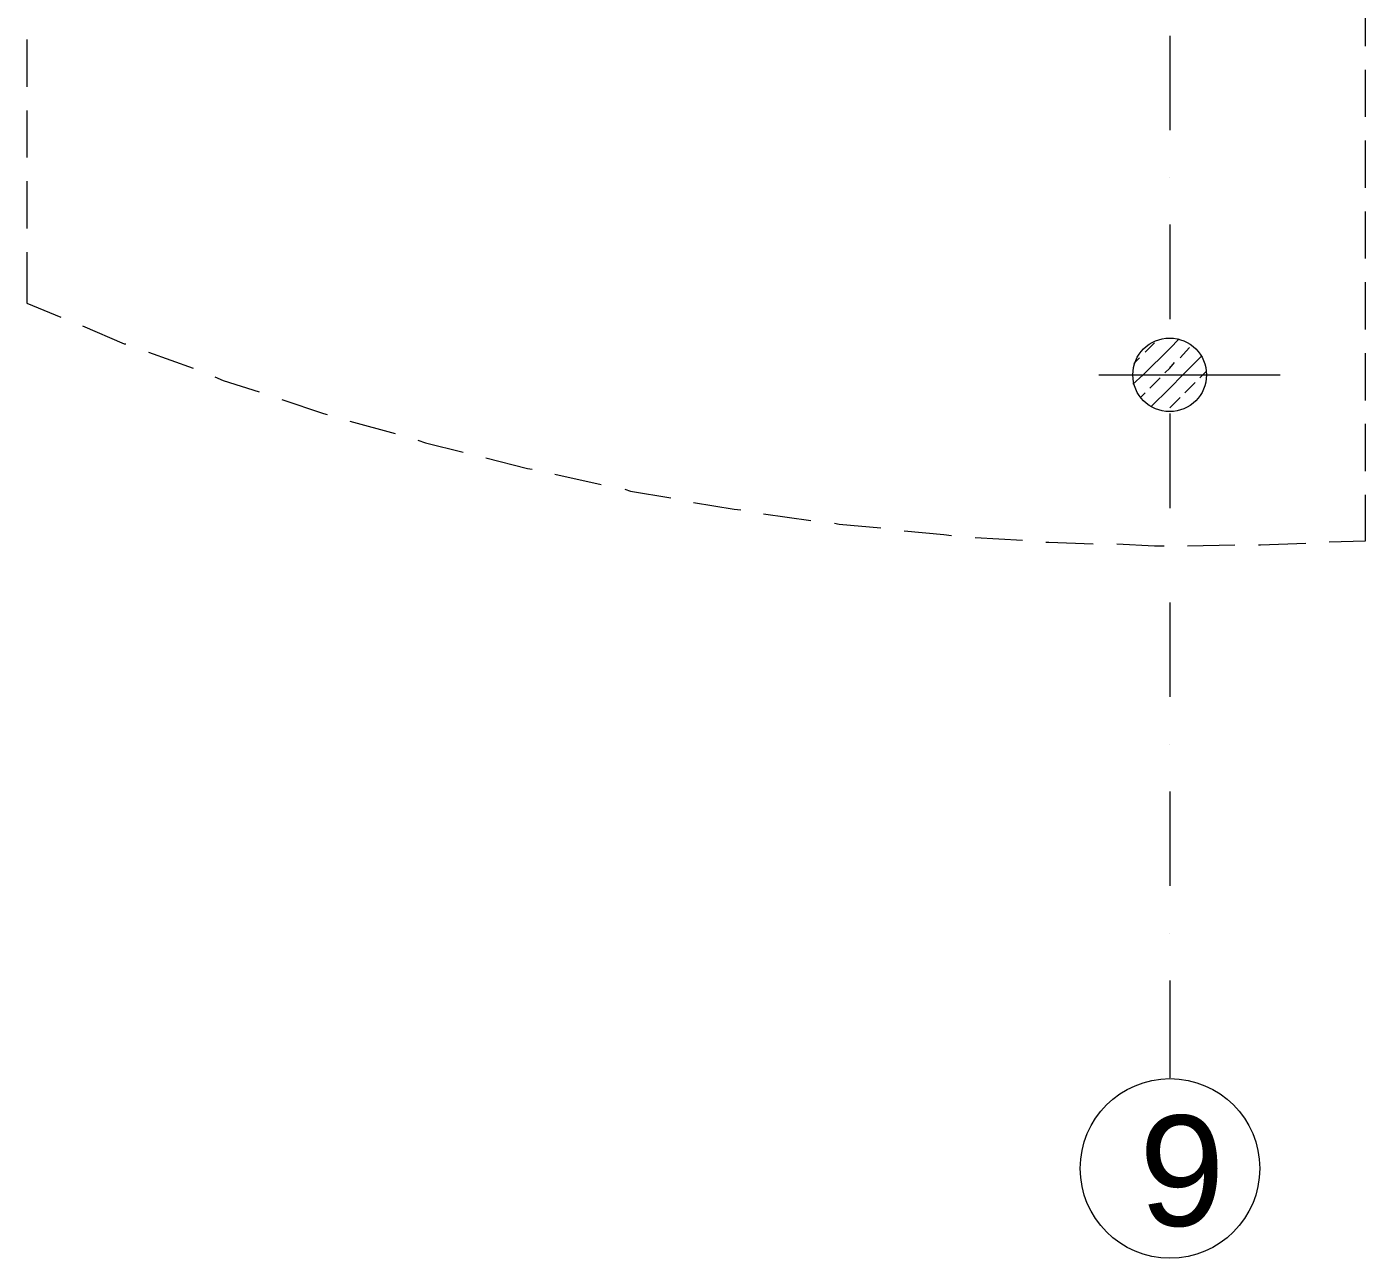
# Model space of a CAD drawing. Header units: millimetres. Extents: x 440 to 72591, y -28954 to 25941.
# Drawn here: x 22751 to 27250, y 2737 to 6876 of the extents above; entities that cross this region are included whole.
import ezdxf

# ---------------------------------------------------------------- set-up
doc = ezdxf.new("R2010")
doc.units = ezdxf.units.MM
doc.layers.add('podkład', color=7, linetype='Continuous')
doc.styles.get("Standard").update_dxf_attribs({"font": 'arial.ttf'})

msp = doc.modelspace()

# ---------------------------------------------------------------- linework, layer by layer
at = {"layer": 'podkład', "color": 4, "lineweight": 5, "transparency": 33554572}
for points in [[(27249.7, 6969.9), (27249.7, 6811.1)], [(22750.6, 6833.3), (22750.6, 6674.6)], [(27249.7, 6731.7), (27249.7, 6573)], [(22750.6, 6595.2), (22750.6, 6436.5)], [(27249.7, 6493.6), (27249.7, 6334.9)], [(22750.6, 6357.1), (22750.6, 6198.3)], [(27249.7, 6255.5), (27249.7, 6096.7)], [(22750.6, 6118.9), (22750.6, 5947.5), (22864.9, 5899.9)], [(27249.7, 6017.3), (27249.7, 5858.6)], [(22937.9, 5871.3), (23077.6, 5811), (23084, 5811)], [(23160.2, 5782.4), (23309.4, 5728.4)], [(27249.7, 5779.2), (27249.7, 5620.5)], [(23382.4, 5699.8), (23411, 5687.1), (23531.7, 5649)], [(23607.9, 5623.6), (23747.6, 5576), (23760.3, 5572.8)], [(23836.5, 5550.6), (23988.9, 5509.3)], [(27249.7, 5541.1), (27249.7, 5382.3)], [(24065.1, 5487.1), (24090.5, 5477.6), (24217.5, 5445.8)], [(24293.7, 5426.8), (24433.4, 5391.8), (24449.3, 5388.7)], [(24525.5, 5372.8), (24681, 5337.9)], [(24760.4, 5322), (24779.5, 5315.6), (24916, 5293.4)], [(24992.2, 5277.5), (25128.7, 5255.3), (25151, 5252.1)], [(27249.7, 5302.9), (27249.7, 5147.4), (27129, 5144.2)], [(25227.2, 5239.4), (25385.9, 5217.2)], [(25465.3, 5207.7), (25481.2, 5204.5), (25620.9, 5191.8)], [(25700.2, 5182.3), (25833.6, 5169.6), (25859, 5166.4)], [(25938.4, 5160.1), (26097.1, 5150.5)], [(26176.5, 5144.2), (26186, 5144.2), (26335.3, 5137.8)], [(26414.6, 5137.8), (26541.6, 5131.5), (26573.4, 5131.5)], [(26652.8, 5131.5), (26811.5, 5134.7)], [(26890.9, 5134.7), (26897.3, 5134.7), (27049.7, 5141)]]:
    msp.add_lwpolyline(points, dxfattribs=at)
at = {"layer": 'podkład', "color": 6, "lineweight": 5, "transparency": 33554572}
for points in [[(26592.4, 6846), (26592.4, 6528.5)], [(26592.4, 6369.8), (26592.4, 6369.8)], [(26592.4, 6211), (26592.4, 5893.5)], [(26592.4, 5734.8), (26592.4, 5734.8)], [(26354.3, 5706.2), (26963.9, 5706.2)], [(26592.4, 5576), (26592.4, 5258.5)], [(26592.4, 4941), (26592.4, 4623.5)], [(26592.4, 4464.7), (26592.4, 4464.7)], [(26592.4, 4306), (26592.4, 3988.5)], [(26592.4, 3829.7), (26592.4, 3829.7)], [(26592.4, 3670.9), (26592.4, 3343.9)]]:
    msp.add_lwpolyline(points, dxfattribs=at)
at = {"layer": 'podkład', "color": 8, "lineweight": 5, "true_color": 0x808080, "transparency": 33554572}
for points in [[(26468.6, 5674.4), (26503.5, 5706.2), (26592.4, 5795.1), (26624.2, 5826.8)], [(26509.9, 5782.4), (26541.6, 5814.1)], [(26471.8, 5744.3), (26490.8, 5763.3)], [(26528.9, 5598.2), (26592.4, 5661.7), (26636.9, 5706.2), (26700.4, 5769.7)], [(26627.4, 5763.3), (26659.1, 5798.3)], [(26576.6, 5712.5), (26592.4, 5728.4), (26608.3, 5747.5)], [(26694.1, 5696.7), (26703.6, 5706.2), (26716.3, 5718.9)], [(26525.8, 5661.7), (26560.7, 5696.7)], [(26643.2, 5645.9), (26678.2, 5680.8)], [(26494, 5630), (26509.9, 5645.9)], [(26592.4, 5595.1), (26627.4, 5630)]]:
    msp.add_lwpolyline(points, dxfattribs=at)
at = {"layer": 'podkład', "color": 1, "lineweight": 5, "transparency": 33554572}
msp.add_circle((26592.3, 5706.3), 123.7, dxfattribs=at)
at = {"layer": 'podkład', "color": 7, "lineweight": 5, "transparency": 33554572}
msp.add_circle((26593.4, 3039), 301.8, dxfattribs=at)

# ---------------------------------------------------------------- texts
at = {"layer": 'podkład', "lineweight": 5, "transparency": 33554572, "insert": (26489.4, 3217), "char_height": 371.1, "attachment_point": 1}
msp.add_mtext_dynamic_manual_height_columns('9', width=331.49, gutter_width=11.6, heights=[0], dxfattribs=at)

doc.saveas('drawing.dxf')
